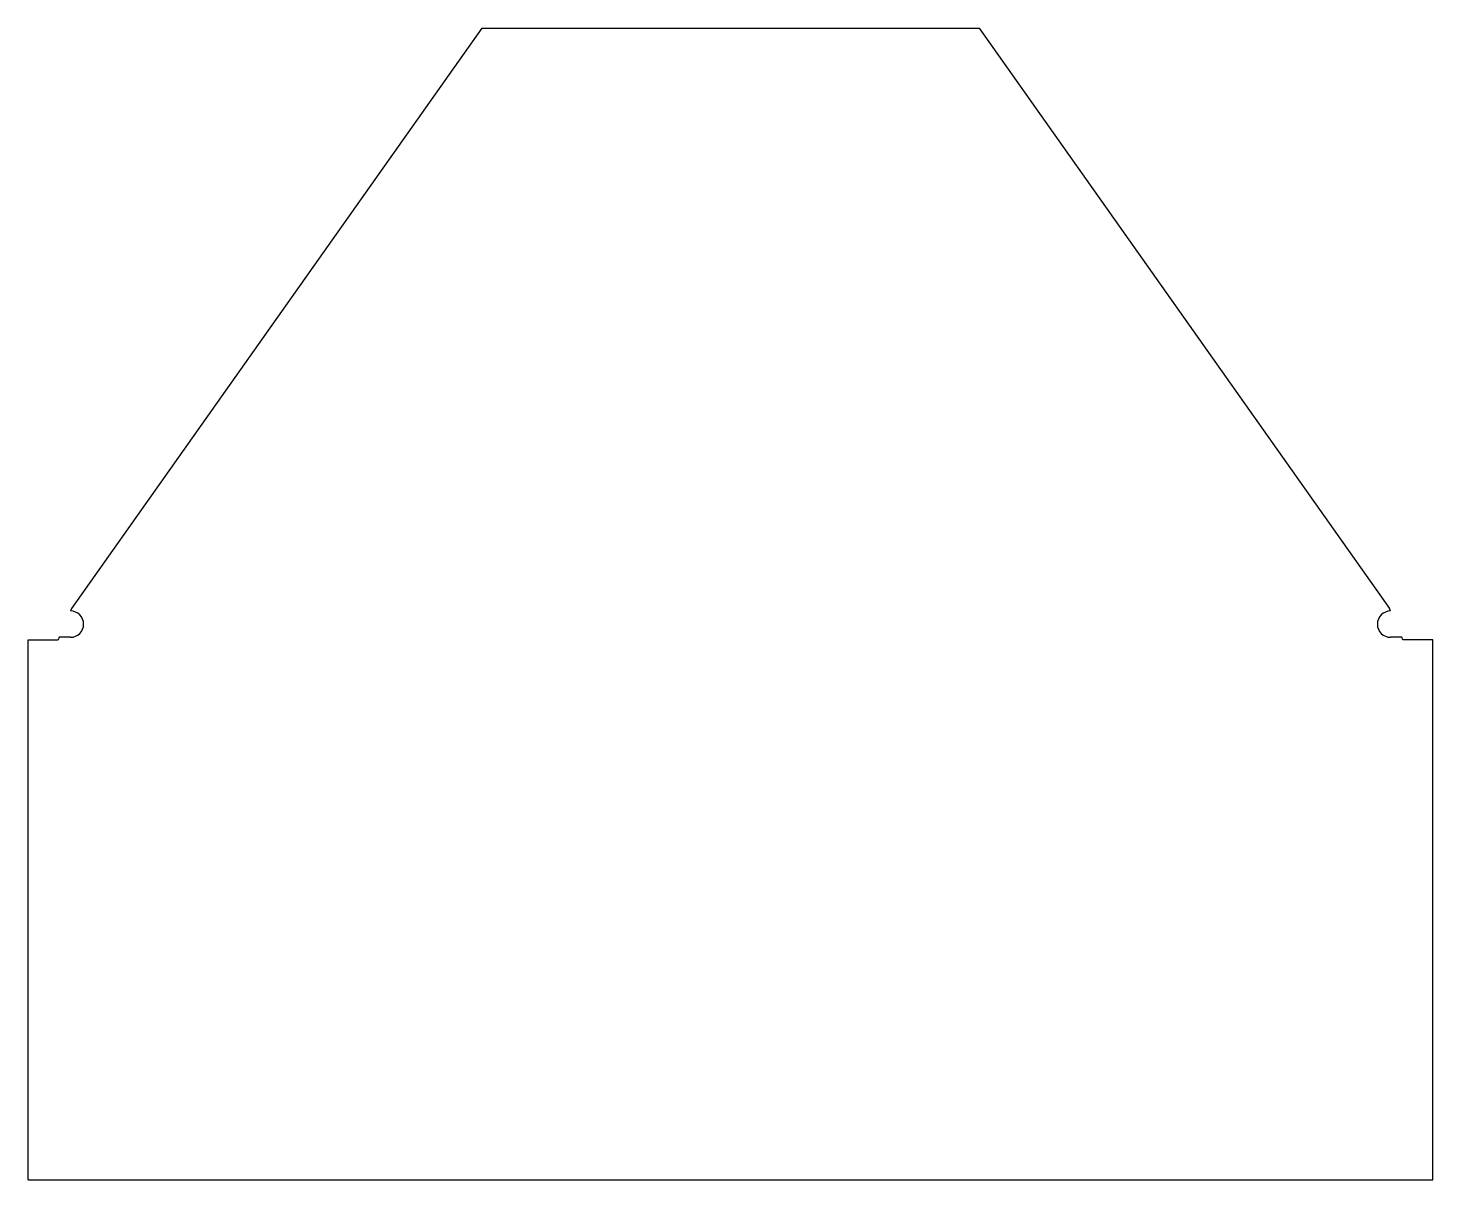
# Model space of a CAD drawing. Header units: millimetres. Extents: x -40 to 40, y 428 to 493.6.
import ezdxf

# ---------------------------------------------------------------- set-up
doc = ezdxf.new("R2010")
doc.units = ezdxf.units.MM

msp = doc.modelspace()

# ---------------------------------------------------------------- linework, layer by layer
at = {"color": 7, "linetype": 'Continuous', "lineweight": 25}
for p, q in [((-14.159, 493.577), (-37.53, 460.525)), ((-14.159, 493.577), (14.159, 493.577)), ((14.159, 493.577), (37.53, 460.525)), ((-37.53, 460.525), (-37.587, 460.391)), ((37.587, 460.391), (37.53, 460.525)), ((-40, 428), (-40, 458.757)), ((-40, 458.757), (-38.28, 458.757)), ((-38.224, 458.891), (-38.28, 458.757)), ((-37.587, 458.891), (-38.224, 458.891)), ((38.224, 458.891), (37.587, 458.891)), ((38.28, 458.757), (38.224, 458.891)), ((40, 458.757), (38.28, 458.757)), ((40, 428), (40, 458.757)), ((-40, 428), (40, 428))]:
    msp.add_line(p, q, dxfattribs=at)
for centre, start, end in [((-37.587, 459.641), 270, 90), ((37.587, 459.641), 90, 270)]:
    msp.add_arc(centre, 0.75, start, end, dxfattribs=at)

doc.saveas('drawing.dxf')
